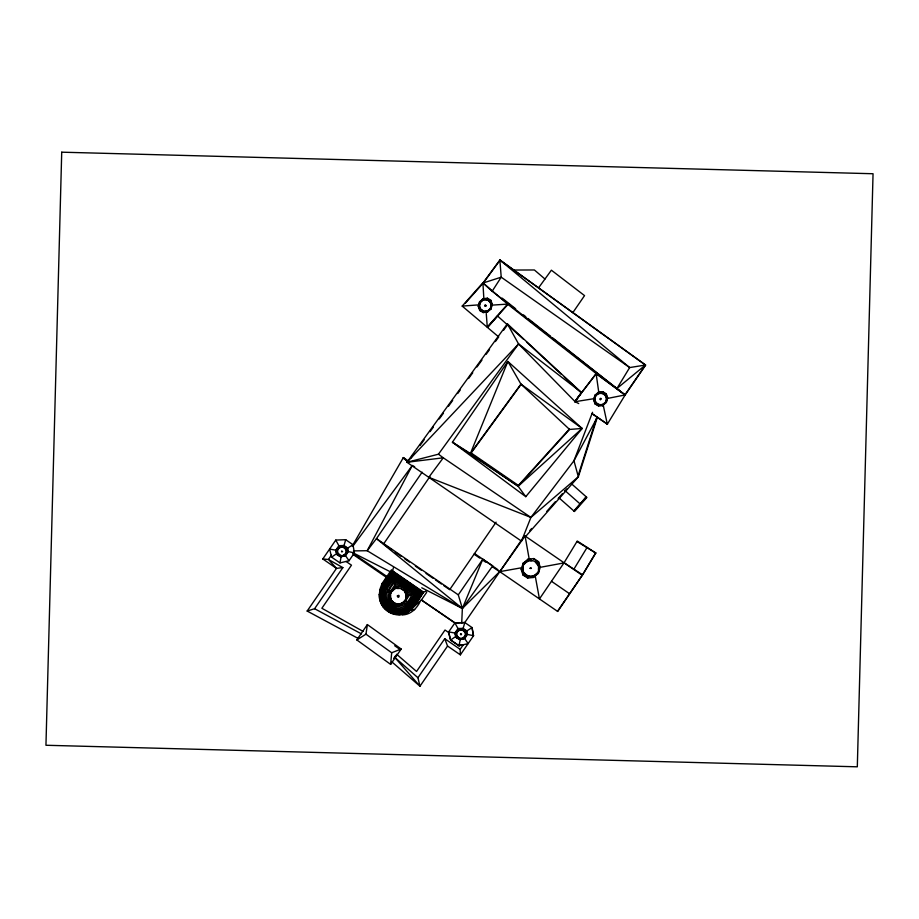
<?xml version="1.0" encoding="UTF-8"?>
<svg xmlns="http://www.w3.org/2000/svg" width="919" height="919" viewBox="0 0 919 919"><rect width="100%" height="100%" fill="white"/><g stroke="black" fill="none" stroke-linecap="round" stroke-linejoin="round"><path stroke-width="1.38" d="M461.706 623.254L462.36 608.458L458.294 594.857L376.468 538.626L367.186 550.722L353.505 550.895M390.644 664.38L391.678 652.754L365.98 634.167L367.37 624.575L401.189 649.032L390.644 664.38L356.825 639.923L367.37 624.575M483.233 299.387L479.546 301.914L478.96 306.257L480.235 309.956L483.463 311.897L487.575 311.966L491.033 308.841L492.297 304.396L490.884 300.318L487.334 298.181L483.003 298.79L479.546 301.914L478.282 306.36L479.695 310.427L483.245 312.575L487.575 311.966L487.38 311.346L483.463 311.897L479.695 310.427L480.235 309.956L478.282 306.36L478.96 306.257L480.097 302.225L483.003 298.79L487.162 298.836L487.334 298.181L489.367 299.916M594.444 398.651L594.88 395.388L598.338 392.264L602.669 391.655L606.218 393.791L607.631 397.87L606.368 402.315L602.91 405.44L598.579 406.049L595.03 403.912L593.617 399.834L594.88 395.388L596.73 394.125M491.033 308.841L491.665 304.476L490.884 300.318L490.378 300.777L491.665 304.476L491.033 308.841L488.299 310.714M604.541 403.567L606.368 402.315L606.839 399.041M389.851 595.719L390.632 590.986L395.434 586.862L401.316 586.219L406.026 589.297L407.772 594.915L405.876 600.946L401.063 605.058L395.181 605.701L390.472 602.634L388.737 597.005L390.632 590.986L395.733 587.701L395.434 586.862L398.249 586.988M522.325 568.068L523.118 563.336L527.92 559.212L533.801 558.568L538.511 561.647L540.257 567.276L538.362 573.295L533.548 577.419L527.667 578.062L522.957 574.984L521.222 569.355L523.118 563.336L528.218 560.05L523.853 563.795L523.118 563.336M398.283 604.932L401.063 605.058L400.833 604.208L405.876 600.946L406.91 595.007L407.772 594.915M530.768 577.281L533.548 577.419L533.319 576.558L538.362 573.295L539.396 567.356M337.422 548.563L336.848 551.779L337.778 554.548L340.283 556.064L343.557 556.213L346.383 553.973L347.497 550.699L346.474 547.644L343.706 545.966L340.248 546.323L337.422 548.563L336.308 551.837L337.33 554.892L340.099 556.558L343.557 556.213L345.981 553.72L346.991 550.745L346.474 547.644L346.383 553.973L343.419 555.742L340.283 556.064L337.33 554.892L336.308 551.837L337.859 548.804L340.421 546.782L343.557 546.46L346.061 547.977L343.706 545.966L340.248 546.323L337.859 548.804M456.536 631.399L455.962 634.615L456.892 637.384L459.397 638.9L462.671 639.05L465.496 636.81L466.611 633.536L465.588 630.48L462.82 628.803L459.362 629.159L456.536 631.399L455.422 634.673L456.444 637.729L459.213 639.394L462.671 639.05L465.094 636.557L466.105 633.582L465.588 630.48L465.496 636.81L462.533 638.59L459.397 638.9L456.444 637.729L455.422 634.673L456.973 631.64L459.534 629.618L462.671 629.297L465.175 630.813L462.82 628.803L459.362 629.159L456.973 631.64M379.57 590.251L382.051 583.531L391.505 569.769M380.213 590.044C378.18 595.868 379.593 602.382 383.292 607.218A20.069 20.069 0 0 0 394.745 614.409C409.346 618.085 416.916 602.485 423.349 592.479L392.356 571.181L381.844 586.46L390.437 591.388L394.894 584.909L397.157 586.46M379.375 594.673L381.982 586.54M389.151 595.225L390.437 591.388M329.634 549.034L331.575 557.144L339.984 562.887L341.11 556.753L336.618 553.663L335.78 550.194L338.87 545.691L344.016 545.507L347.738 548.08L348.37 551.595L345.544 555.696L341.11 556.753M396.583 654.225L416.548 671.456L445.014 630.032L448.392 632.352L450.62 640.049L459.006 645.816L460.224 639.59L455.732 636.499L454.894 633.03L457.984 628.539L463.13 628.343L466.852 630.916L467.484 634.432L464.658 638.544L460.224 639.59M380.007 590.377L392.562 570.848L393.435 567.62M594.673 398.387L595.432 395.698L594.88 395.388M603.76 403.878L605.851 401.982L606.62 399.294M401.063 587.115L401.316 586.219L405.336 589.906M533.548 559.464L533.801 558.568L537.822 562.256L539.005 566.081M344.016 545.507L345.716 539.717L352.965 544.714L354.424 552.893L349.013 560.762L339.961 562.91M463.13 628.343L464.83 622.554L472.067 627.574L473.538 635.73L460.373 654.845L447.564 646.046L444.75 638.716L417.938 677.74L419.949 686.229L447.564 646.046M483.245 312.575L483.463 311.897M598.579 406.049L598.797 405.371L595.03 403.912L595.569 403.43M390.506 594.168L391.368 591.434L395.733 587.701M406.91 595.007L405.199 600.475L405.876 600.946M578.43 474.721L596.454 418.225M395.181 605.701L395.503 604.794M527.667 578.062L527.988 577.143M592.537 412.286L573.961 460.752L530.906 517.431L521.498 541.153L406.945 462.28L507.345 323.81L581.463 392.505L575.133 401.706L518.569 343.936L507.345 323.81M497.937 569.723L482.774 559.234L462.36 608.458L421.752 587.781M484.715 305.2L484.807 306.165M529.849 568.31L530.952 567.586M530.343 568.47L531.423 568.413M414.653 466.737L412.286 465.508L367.186 550.722L462.36 608.458L500.028 571.273M352.241 546.035L403.372 457.57L408.047 460.775M604.587 402.959L602.83 405.865L603.461 406.244M592.158 413.791L607.333 424.21L625.173 394.906L645.666 365.084L500.074 260.1L483.21 283.075L465.324 303.213M563.703 563.358L577.258 541.027L595.776 553.054L582.589 574.823L557.695 611.468L499.775 571.664M573.904 569.183L587.103 547.425M595.65 552.905L582.589 574.823L564.059 562.784L539.453 598.935L535.157 575.593M492.147 291.254L501.223 277.182L499.856 260.054L645.437 365.038L624.943 394.86L492.147 291.254L482.98 283.029L499.856 260.054L629.664 367.566L645.437 365.038L616.948 388.473L629.664 367.566L501.223 277.182L482.98 283.029M358.272 638.487L307.164 611.043L314.597 608.723L342.856 567.609L336.492 568.379L322.799 558.97L335.803 540.05M331.437 555.099L328.428 559.476L322.799 558.97M307.164 611.043L336.492 568.379L328.428 559.476L342.856 567.609M422.131 472.194L376.468 538.626L462.36 608.458L492.71 565.84L474.503 553.548M383.441 544.163L429.908 476.57M572.87 312.586L584.541 295.608L551.377 270.186L538.557 287.854M393.654 658.486L395.113 656.35M391.632 661.68L419.949 686.229L394.665 657.269L396.066 655.236M625.173 394.906L596.27 373.608L575.593 400.558L596.121 373.665L625.012 394.963L607.287 398.478M496.088 522.164L449.678 589.688L443.774 585.621M458.294 594.857L482.774 559.234M448.656 631.95L454.894 622.921L464.83 622.554L454.825 622.979L421.373 599.992L407.668 612.41M464.738 622.622L521.693 539.775L525.048 535.972L582.255 575.294L557.488 611.33M460.373 654.845L460.166 649.319L463.153 644.989M399.03 604.909L404.027 603.002L409.587 594.995L406.198 592.675M411.103 609.837L423.556 592.158L427.013 590.699M402.625 614.891C410.494 614.673 416.445 608.757 419.891 602.129M421.373 599.992L426.657 592.387M574.915 401.798L581.463 392.505L518.569 343.936L406.945 462.28L443.28 457.8L530.906 517.431L578.35 476.812L597.442 417.031L573.961 460.752L578.35 476.812L525.289 536.868M410.793 458.213L414.136 453.595M420.006 445.508L424.187 439.741M430.058 431.654L433.4 427.036M439.259 418.949L443.452 413.171M448.472 406.244L452.665 400.466M457.685 393.539L460.201 390.07M468.575 378.525L472.757 372.746M476.95 366.98L481.97 360.041M486.162 354.274L489.505 349.657M495.375 341.569L498.718 336.951L462.2 306.096L482.912 282.776L507.954 304.396L596.27 373.608M503.612 330.197L506.874 325.705M406.945 462.28L438.443 454.204L518.569 343.936M521.142 384.291L471.137 452.964L518.385 485.427L569.275 429.162M352.793 546.334L412.286 465.508M595.443 396.537L593.789 398.708L574.777 401.741M525.771 496.685L582.129 428.461L507.874 361.454L452.412 442.2L525.771 496.685L518.155 486.277L470.425 453.481L452.412 442.2L518.155 486.277L582.129 428.461L520.935 384.119L507.874 361.454L470.425 453.481L520.935 384.119L569.55 429.437L582.129 428.461M529.781 530.631L531.664 528.494M546.794 511.366L555.306 501.74M558.143 498.535L562.417 493.698M564.76 491.045L566.655 488.908M586.379 496.961L573.915 511.033L586.322 496.903L580.153 503.98L565.093 490.677M480.35 302.891L478.592 304.878L462.2 306.096M483.865 298.939L482.912 282.776M507.954 304.396L487.575 327.336L497.466 315.941L523.416 339.145M518.155 486.277L569.55 429.437M480.717 302.225L481.751 301.156M605.713 394.262L606.218 393.791L606.735 396.571M390.047 598.177L391.23 602.002L390.472 602.634L394.24 604.254M522.532 570.527L523.715 574.352L522.957 574.984L526.725 576.604M485.76 306.337L485.634 304.878M331.575 557.144L336.618 553.663M455.732 636.499L450.689 639.98L459.075 645.747L468.127 643.599L464.658 638.544M347.738 548.08L352.953 544.737M466.852 630.916L472.067 627.574M356.825 639.923L365.98 634.167M459.006 645.816L461.258 644.61M407.944 612.215L399.455 614.512L394.848 613.949A19.598 19.598 0 0 1 383.66 606.931C373.895 595.19 384.831 581.084 392.47 571.836L422.694 592.606C416.146 600.727 411.769 614.512 399.248 614.374M391.678 652.754L401.189 649.032M600.36 398.398L600.969 398.352M341.707 550.929L342.58 551.653L341.5 551.837M539.752 567.414L564.243 562.876M407.335 595.409L423.349 592.479M520.947 567.873L499.798 571.641L525.082 535.949L529.206 559.143M594.294 399.742L593.617 399.834L594.926 402.235M403.636 614.064L394.779 614.26M484.543 299.203L487.162 298.836M601.187 392.505L598.568 392.873L598.338 392.264L601.106 392.298M600.107 405.187L602.715 404.819L602.91 405.44L600.164 405.394M491.665 304.476L492.297 304.396M606.999 397.95L607.631 397.87M389.656 596.902L388.737 597.005L391.23 602.002M491.366 305.177L507.644 304.097L487.277 327.038L486.254 313.436M345.739 539.694L335.78 540.085L338.87 545.691M513.859 270.037L534.387 269.979L544.967 279.02M411.425 609.619L414.687 609.619M527.92 559.212L530.734 559.338M329.611 549.057L335.78 550.194M454.894 633.03L448.725 631.893L450.62 640.049M348.37 551.595L354.424 552.893M467.484 634.432L473.538 635.73M530.906 517.431L428.782 477.317L443.28 457.8L438.443 454.204M600.486 399.857L599.946 399.271M353.206 552.893L391.287 572.273M575.133 401.706L578.717 403.556M314.597 608.723L361.454 633.88M363.108 631.41L321.868 608.263L351.472 565.185L346.038 561.452M604.645 393.608L602.496 392.321L602.669 391.655L604.702 393.389M576.948 541.555L595.822 553.008M390.632 590.986L391.368 591.434M535.685 560.866L537.822 562.256L538.511 561.647L539.223 566.219M352.942 553.364L387.163 576.661M421.396 599.969L455.629 623.266M592.238 413.676L607.482 424.153M403.039 458.076L407.232 460.959M551.538 581.336L569.585 593.743M474.078 554.191L479.902 558.189M483.394 560.59L485.726 562.187M492.71 566.989L499.695 571.79M384.624 544.978L391.724 549.849M395.273 552.296L401.189 556.363M404.739 558.798L409.472 562.049M415.377 566.115L421.293 570.182M426.025 573.433L433.125 578.304M435.491 579.935L441.407 584.002M392.562 570.848L423.556 592.158M392.39 571.388L423.142 592.525M400.247 586.724L394.504 582.784C388.978 588.057 384.073 598.2 391.77 603.921C399.662 610.595 409.127 602.784 411.712 594.604L405.98 590.664M353.264 554.594L386.325 577.316L382.051 586.138L382.051 583.531M444.75 638.716L460.166 649.319M394.688 645.758L399.397 648.986M537.684 572.824L538.362 573.295M502.142 298.124L515.662 308.773M523.508 314.93L525.76 316.699M528.011 318.479L550.584 336.285M552.779 337.974L619.314 390.426M603.863 393.998L605.047 394.986A5.87 5.87 0 0 1 605.678 402.166L604.668 403.338A6.008 6.008 0 0 1 597.43 403.958L596.236 402.97A5.87 5.87 0 0 1 595.615 395.79L596.615 394.619A5.87 5.87 0 0 1 603.68 394.021M488.529 300.524L489.712 301.512A5.87 5.87 0 0 1 490.344 308.681L489.333 309.864A6.008 6.008 0 0 1 482.096 310.484L480.901 309.496A5.87 5.87 0 0 1 480.281 302.317L481.28 301.145A5.87 5.87 0 0 1 488.345 300.547M394.665 657.269L417.938 677.74M571.308 483.635L586.908 497.432L574.467 511.515L558.855 497.719M403.372 457.57L408.323 461.981M526.564 342.063L561.153 374.125M564.3 377.043L581.072 392.585M604.013 394.458L605.093 395.48A5.606 5.606 0 0 1 606.333 399.616M488.678 300.984L489.758 301.995A5.606 5.606 0 0 1 489.93 308.876L488.908 309.933A5.744 5.744 0 0 1 487.644 310.702M480.89 309.094L481.97 310.117M404.027 603.002L411.218 609.94M345.544 555.696L349.013 560.762M381.109 603.013L383.487 606.885A20.069 20.069 0 0 0 389.599 612.065M383.407 607.126L381.052 603.278L379.731 598.74M454.894 622.921L457.984 628.539M521.222 569.355L523.715 574.352M603.232 405.199L607.333 424.21M392.356 571.181L395.319 587.149M471.998 627.631L473.469 635.799M406.026 589.297L406.382 591.583M596.121 373.665L598.763 392.195M379.421 594.329L379.673 599.039M394.952 614.076A20.069 20.069 0 0 1 390.621 612.594M404.394 600.934A7.708 7.708 0 0 1 392.149 600.865M391.161 599.108A7.708 7.708 0 0 1 390.655 595.144M392.206 591.468A7.708 7.708 0 0 1 393.642 590.055M397.341 588.551A7.708 7.708 0 0 1 399.351 588.562M401.293 589.09A7.708 7.708 0 0 1 403.027 590.113M404.452 591.549A7.708 7.708 0 0 1 405.945 597.258M486.208 311.127A5.744 5.744 0 0 1 484.727 311.162M483.279 310.817A5.744 5.744 0 0 1 481.97 310.117M481.74 300.972A5.744 5.744 0 0 1 483.015 300.203M484.439 299.789A5.744 5.744 0 0 1 488.678 300.8M480.12 307.842A5.606 5.606 0 0 1 480.005 303.523M605.977 401.052A5.606 5.606 0 0 1 605.265 402.35L604.242 403.418A5.744 5.744 0 0 1 597.304 403.59L596.224 402.579A5.606 5.606 0 0 1 594.995 398.432M595.34 396.997A5.606 5.606 0 0 1 596.052 395.71L597.086 394.642A5.744 5.744 0 0 1 602.715 393.757M536.868 573.284A7.708 7.708 0 0 1 524.634 573.215M523.129 569.516A7.708 7.708 0 0 1 523.141 567.505M524.692 563.818A7.708 7.708 0 0 1 527.874 561.406M529.826 560.9A7.708 7.708 0 0 1 531.837 560.912M535.513 562.462A7.708 7.708 0 0 1 537.925 565.644M538.442 567.597A7.708 7.708 0 0 1 538.419 569.608M61.722 152.186L45.95 745.263L857.312 766.814L873.05 173.737L61.722 152.186M485.002 305.499L485.829 305.751L485.002 305.499M600.337 398.972L601.164 399.237L600.383 398.869M380.925 590.664L380.466 598.889L384.039 606.632A19.115 19.115 0 0 0 394.952 613.478C408.783 616.971 415.939 602.186 422.028 592.721L392.597 572.491L380.925 590.664M381.534 590.86L381.098 598.763L384.544 606.23A18.472 18.472 0 0 0 395.09 612.847C408.392 616.224 415.285 602.002 421.143 592.881L392.758 573.387L381.534 590.86M382.293 591.112L381.879 598.614L385.164 605.747A17.668 17.668 0 0 0 395.25 612.077C407.921 615.305 414.469 601.761 420.04 593.088L392.964 574.478L382.293 591.112M383.189 591.399L382.798 598.441L385.911 605.161A16.726 16.726 0 0 0 395.457 611.146C407.358 614.202 413.493 601.474 418.731 593.329L393.206 575.776L383.189 591.399M384.222 591.733L383.866 598.235L386.761 604.495A15.646 15.646 0 0 0 395.687 610.09C406.715 612.939 412.39 601.152 417.237 593.605L393.481 577.281L384.222 591.733M386.646 592.502C384.923 598.097 388.277 604.197 393.412 606.643C402.821 611.549 410.219 601.807 413.711 594.248L394.136 580.785L386.646 592.502M397.364 595.96C398.375 600.187 400.799 593.283 397.364 595.96M337.434 549.907L337.641 553.261L340.34 555.501A5.1 5.1 0 0 0 343.97 555.317C347.692 553.95 347.313 548.172 343.488 547.219A5.1 5.1 0 0 0 339.869 547.402L337.434 549.907M456.548 632.743L456.754 636.097L459.454 638.337A5.1 5.1 0 0 0 463.084 638.154C466.806 636.787 466.427 631.02 462.602 630.055A5.1 5.1 0 0 0 458.983 630.239L456.548 632.743M460.488 634.099C461.108 636.419 462.487 632.628 460.488 634.099M338.353 548.827L337.755 549.769A3.906 3.906 0 0 0 337.732 552.974L340.168 555.26A4.871 4.871 0 0 0 343.637 555.283L346.107 553.02A3.906 3.906 0 0 0 346.13 549.815L343.695 547.529A4.871 4.871 0 0 0 340.225 547.517L338.353 548.827M457.467 631.663L456.869 632.605A3.906 3.906 0 0 0 456.846 635.81L459.282 638.096A4.871 4.871 0 0 0 462.751 638.119L465.221 635.868A3.906 3.906 0 0 0 465.244 632.651L462.808 630.377A4.871 4.871 0 0 0 459.339 630.354L457.467 631.663M393.791 578.947L386.715 589.251A11.867 11.867 0 0 0 385.061 598.005C386.175 603.381 390.621 607.689 395.94 608.906C406.003 611.526 411.138 600.773 415.56 593.904L393.791 578.947M393.711 602.807A8.076 8.076 0 0 0 406.336 596.753A8.076 8.076 0 0 0 394.779 588.849A8.076 8.076 0 0 0 393.711 602.807M526.196 575.156A8.076 8.076 0 0 0 538.821 569.102A8.076 8.076 0 0 0 527.265 561.21A8.076 8.076 0 0 0 526.196 575.156"/></g></svg>
